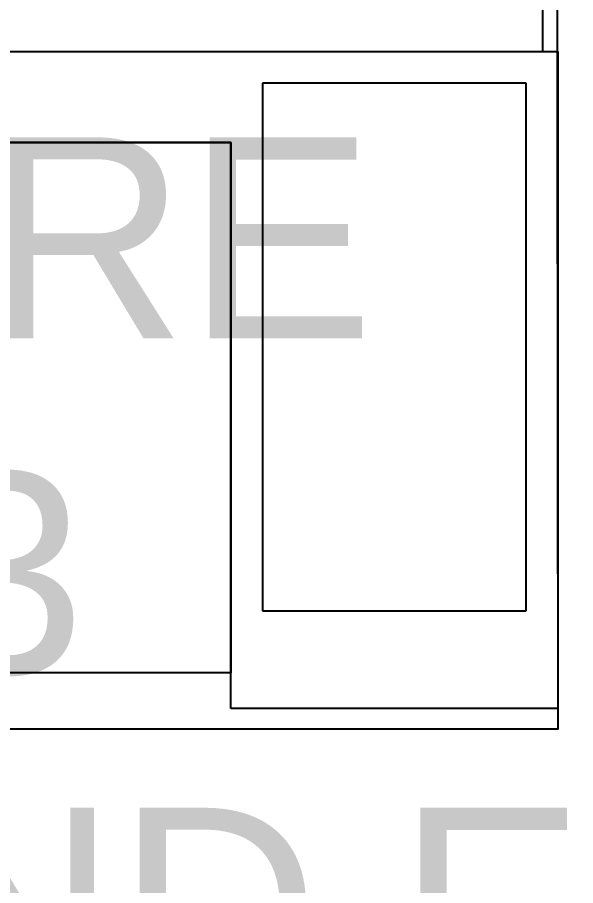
# Model space of a CAD drawing. Extents: x 15525 to 50715, y -3252 to 56414.
# Drawn here: x 38992 to 39838, y 31506 to 32822 of the extents above; entities that cross this region are included whole.
import ezdxf

# ---------------------------------------------------------------- set-up
doc = ezdxf.new("R2010")
doc.units = 0
doc.header["$MEASUREMENT"] = 0
for name, color, linetype in [('A-Column__Concrete', 7, 'CONTINUOUS'), ('A-Wall__Brick', 7, 'CONTINUOUS'), ('RM$', 7, 'CONTINUOUS'), ('RM$TXT', 4, 'CONTINUOUS')]:
    doc.layers.add(name, color=color, linetype=linetype)
doc.styles.add('Arial', font='arial.ttf')

msp = doc.modelspace()

# ---------------------------------------------------------------- linework, layer by layer
at = {"layer": 'A-Column__Concrete'}
for p, q in [((39763.6, 32722.1), (39363.6, 32722.1)), ((39363.6, 32722.1), (39363.6, 31922.1)), ((39763.6, 31922.1), (39763.6, 32722.1)), ((39363.6, 31922.1), (39763.6, 31922.1))]:
    msp.add_line(p, q, dxfattribs=at)
at = {"layer": 'A-Wall__Brick'}
for p, q in [((38144.6, 32770.1), (39811.6, 32770.1)), ((39811.6, 32770.1), (39811.6, 31774.1)), ((39315.6, 32632.1), (38282.6, 32632.1)), ((39315.6, 31774.1), (39315.6, 32632.1)), ((39811.6, 31774.1), (39315.6, 31774.1))]:
    msp.add_line(p, q, dxfattribs=at)
at = {"layer": 'RM$', "flags": 128}
msp.add_lwpolyline([(41639.6, 36442.8), (39806.6, 36442.8), (39811.6, 31743.1), (32646.9, 31743.1), (31564.5, 31743.1), (31564.5, 28871.1), (31573.5, 28871.1), (31573.5, 28743.1), (30712.6, 28743.1), (30712.6, 26456.1), (31583.5, 26456.1), (31583.5, 23462.1)], dxfattribs=at)
msp.add_lwpolyline([(33308.6, 31862.1), (38144.6, 31862.1), (38144.6, 32770.1), (39788.8, 32770.1), (39788.8, 35293.1), (31564.5, 35293.1), (31564.5, 31760.4), (32620.6, 31760.4), (32620.6, 32770.1), (33308.6, 32770.1)], close=True, dxfattribs=at)
at = {"layer": 'RM$'}
msp.add_lwpolyline([(38282.6, 32632.1), (39315.6, 32632.1), (39315.6, 31828.2), (38282.6, 31828.2)], close=True, dxfattribs=at)

# ---------------------------------------------------------------- texts
at = {"layer": 'RM$TXT', "insert": (38799.1, 30806.5), "char_height": 304.8, "attachment_point": 8, "style": 'Arial'}
msp.add_mtext('353B^M^JSTORES^M^JSTORE^M^J.83^M^J55-PVC (IND ENG)^M^J558-BIO INNOVATN HUB^M^J', dxfattribs=at)

doc.saveas('drawing.dxf')
